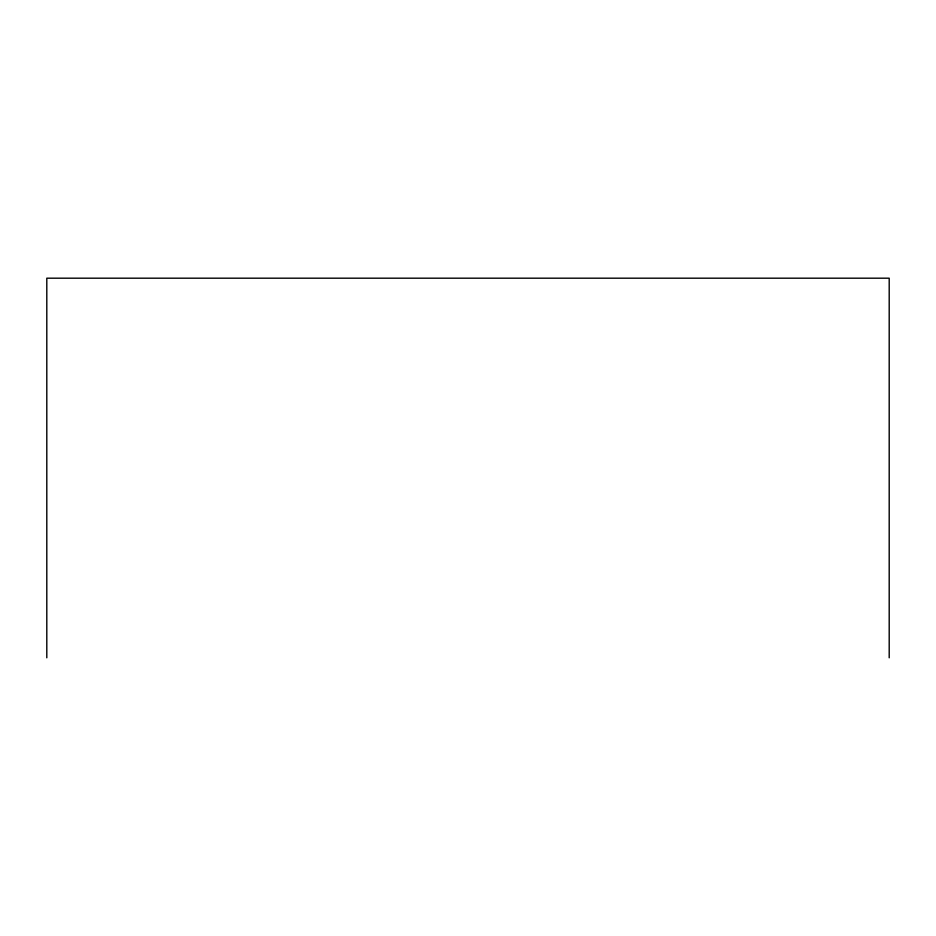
<?xml version="1.0" encoding="UTF-8"?>
<svg xmlns="http://www.w3.org/2000/svg" width="936" height="936" viewBox="0 0 936 936"><rect width="100%" height="100%" fill="white"/><g stroke="black" fill="none" stroke-linecap="round" stroke-linejoin="round"><path stroke-width="1.4" d="M889.2 657.809L889.2 278.191L46.8 278.191L46.8 657.809"/></g></svg>
